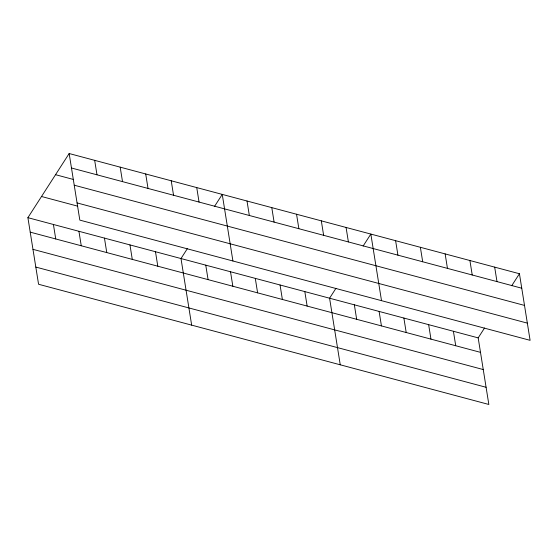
<?xml version="1.0" encoding="UTF-8"?>
<svg xmlns="http://www.w3.org/2000/svg" width="558" height="558" viewBox="0 0 558 558"><rect width="100%" height="100%" fill="white"/><g stroke="black" fill="none" stroke-linecap="round" stroke-linejoin="round"><path stroke-width="0.84" d="M484.532 328.006L478.178 337.883L488.843 404.473L38.565 284.259L27.9 217.669L69.157 153.527L519.435 273.741L530.1 340.331L79.822 220.117L69.157 153.527M187.349 248.666L180.994 258.542L191.659 325.133M214.537 206.39L222.251 194.393L232.916 260.991M335.937 288.333L329.583 298.216L340.254 364.806M363.125 246.064L370.84 234.067L381.512 300.657M511.721 285.731L519.435 273.741M71.473 168L521.751 288.214M55.542 174.689L73.649 179.53M74.228 185.2L524.506 305.414M77.067 202.917L527.345 323.131M41.515 196.5L77.729 206.167M27.9 217.669L478.178 337.883M30.216 232.142L480.494 352.356M32.971 249.342L483.249 369.556M35.81 267.066L486.088 387.28M494.667 267.129L496.99 281.602M469.906 260.516L472.221 274.989M445.138 253.904L447.453 268.377M453.41 331.271L455.733 345.744M420.369 247.292L422.692 261.765M428.649 324.658L430.964 339.138M395.608 240.679L397.924 255.152M403.88 318.046L406.203 332.526M379.119 311.434L381.435 325.914M346.079 227.455L348.394 241.928M354.351 304.821L356.667 319.302M321.31 220.842L323.633 235.316M296.549 214.23L298.865 228.703M304.821 291.604L307.137 306.077M271.781 207.618L274.097 222.098M280.053 284.992L282.376 299.465M247.013 201.006L249.335 215.486M255.292 278.379L257.608 292.852M230.524 271.767L232.846 286.24M196.737 187.586L199.053 202.059M205.762 265.155L208.078 279.628M171.222 180.771L173.538 195.244M145.701 173.963L148.023 188.437M155.48 251.728L157.795 266.208M120.186 167.149L122.509 181.622M129.965 244.92L132.281 259.393M94.672 160.334L96.987 174.807M104.451 238.106L106.766 252.579M78.929 231.291L81.252 245.771M53.415 224.483L55.737 238.957"/></g></svg>
